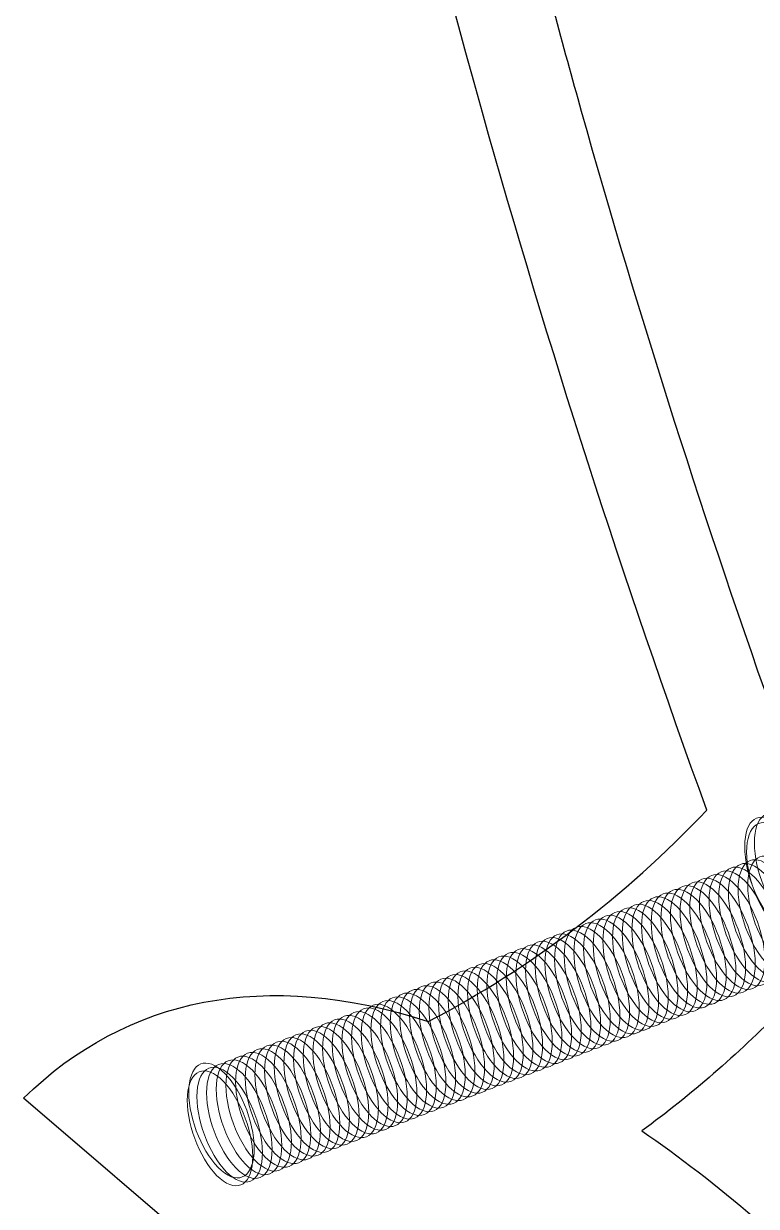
# Model space of a CAD drawing. Header units: centimetres. Extents: x -860 to -17, y -240 to 97.
# Drawn here: x -859.55 to -842.73, y -213.26 to -186.12 of the extents above; entities that cross this region are included whole.
import ezdxf

# ---------------------------------------------------------------- set-up
doc = ezdxf.new("R2010")
doc.units = ezdxf.units.CM
doc.header["$MEASUREMENT"] = 0
doc.layers.add('layer 1', color=7, linetype='Continuous')

msp = doc.modelspace()

# ---------------------------------------------------------------- linework, layer by layer
at = {"layer": 'layer 1', "color": 242}
for points, knots in [([(-836.40071, -230.60659), (-836.40071, -230.60659), (-836.40071, -230.63717), (-836.40071, -230.63717), (-836.40071, -230.63717), (-836.40071, -230.63717), (-830.21584, -235.94391), (-830.21584, -235.94391), (-830.21584, -235.94391), (-830.21584, -235.94391), (-826.95221, -238.74418), (-826.95221, -238.74418), (-826.95221, -238.74418), (-826.95221, -238.74418), (-825.97276, -239.58457), (-825.97276, -239.58457), (-825.97276, -239.58457), (-827.27327, -236.07921), (-828.82855, -232.64112), (-830.58193, -229.39833), (-830.58193, -229.39833), (-830.61187, -229.34296), (-830.64186, -229.28762), (-830.67192, -229.23236), (-830.67192, -229.23236), (-834.28962, -222.07177), (-837.60533, -214.59619), (-840.5249, -206.92924), (-840.5249, -206.92924), (-831.14673, -195.53152), (-828.14163, -174.17227), (-835.49133, -144.56993), (-835.49133, -144.56993), (-835.49133, -144.56993), (-835.4938, -144.56965), (-835.4938, -144.56965), (-835.4938, -144.56965), (-835.7046, -143.72183), (-836.1506, -142.87919), (-836.66676, -142.43632), (-836.66676, -142.43632), (-837.38612, -141.8191), (-837.96927, -142.2121), (-837.96927, -143.31412), (-837.96927, -143.31412), (-837.96927, -143.62541), (-837.92271, -143.95999), (-837.83973, -144.29375), (-837.83973, -144.29375), (-837.83973, -144.29375), (-837.84219, -144.29346), (-837.84219, -144.29346), (-837.84219, -144.29346), (-832.77418, -164.70591), (-832.96655, -180.84308), (-836.8956, -192.21944), (-836.8956, -192.21944), (-839.93889, -185.10452), (-842.21924, -177.25945), (-843.86024, -169.95551), (-843.86024, -169.95551), (-845.96319, -160.59555), (-847.2281, -151.26874), (-847.76519, -142.64582), (-847.76519, -142.64582), (-848.16028, -136.30283), (-848.16524, -130.14959), (-847.71173, -124.54243), (-847.71173, -124.54243), (-847.18059, -117.97558), (-845.98679, -111.84585), (-843.77691, -107.49786), (-843.77691, -107.49786), (-842.96623, -106.46381), (-842.11168, -105.51228), (-841.21605, -104.64325), (-841.21605, -104.64325), (-841.0487, -104.48087), (-840.88, -104.32119), (-840.70984, -104.16448), (-840.70984, -104.16448), (-840.59138, -104.05535), (-840.45049, -103.94805), (-840.35383, -103.79537), (-840.35383, -103.79537), (-840.2278, -103.59636), (-840.15489, -103.29544), (-840.15489, -102.90585), (-840.15489, -102.90585), (-840.15489, -101.80383), (-840.73804, -100.41011), (-841.4574, -99.79289), (-841.4574, -99.79289), (-841.80357, -99.49587), (-842.11818, -99.43283), (-842.35145, -99.57011), (-842.35145, -99.57011), (-842.49807, -99.65644), (-842.63683, -99.8085), (-842.76825, -99.9304), (-842.76825, -99.9304), (-842.89537, -100.04833), (-843.02174, -100.16781), (-843.14733, -100.28881), (-843.14733, -100.28881), (-847.48863, -104.47172), (-850.91291, -110.49932), (-853.13949, -118.36521), (-853.13949, -118.36521), (-855.34184, -126.14546), (-856.31334, -135.59013), (-855.96995, -146.11421), (-855.96995, -146.11421), (-855.54318, -159.19372), (-853.12147, -173.57999), (-849.01992, -188.15762), (-849.01992, -188.15762), (-847.50357, -193.54699), (-845.77736, -198.89557), (-843.86836, -204.1673), (-843.86836, -204.1673), (-845.77144, -206.17286), (-847.91381, -207.79271), (-850.26154, -209.01918), (-850.26154, -209.01918), (-853.97335, -207.81127), (-857.18302, -208.45795), (-859.54924, -210.77524), (-859.54924, -210.77524), (-859.54924, -210.77524), (-855.30616, -214.41589), (-855.30616, -214.41589), (-855.30616, -214.41589), (-855.30616, -214.41589), (-849.01336, -219.81524), (-849.01336, -219.81524), (-849.01336, -219.81524), (-849.01336, -219.81524), (-849.01336, -219.78466), (-849.01336, -219.78466), (-849.01336, -219.78466), (-849.01336, -219.78466), (-848.99281, -219.8023), (-848.99281, -219.8023), (-848.99281, -219.8023), (-847.11177, -220.11881), (-844.99448, -221.20625), (-842.75521, -223.12759), (-842.75521, -223.12759), (-840.51594, -225.04893), (-838.39865, -227.59485), (-836.51761, -230.50628), (-836.51761, -230.50628), (-836.51761, -230.50628), (-836.40071, -230.60659), (-836.40071, -230.60659)], [0, 0, 0, 0, 0.025, 0.025, 0.025, 0.025, 0.05, 0.05, 0.05, 0.05, 0.075, 0.075, 0.075, 0.075, 0.1, 0.1, 0.1, 0.1, 0.125, 0.125, 0.125, 0.125, 0.15, 0.15, 0.15, 0.15, 0.175, 0.175, 0.175, 0.175, 0.2, 0.2, 0.2, 0.2, 0.225, 0.225, 0.225, 0.225, 0.25, 0.25, 0.25, 0.25, 0.275, 0.275, 0.275, 0.275, 0.3, 0.3, 0.3, 0.3, 0.325, 0.325, 0.325, 0.325, 0.35, 0.35, 0.35, 0.35, 0.375, 0.375, 0.375, 0.375, 0.4, 0.4, 0.4, 0.4, 0.425, 0.425, 0.425, 0.425, 0.45, 0.45, 0.45, 0.45, 0.475, 0.475, 0.475, 0.475, 0.5, 0.5, 0.5, 0.5, 0.525, 0.525, 0.525, 0.525, 0.55, 0.55, 0.55, 0.55, 0.575, 0.575, 0.575, 0.575, 0.6, 0.6, 0.6, 0.6, 0.625, 0.625, 0.625, 0.625, 0.65, 0.65, 0.65, 0.65, 0.675, 0.675, 0.675, 0.675, 0.7, 0.7, 0.7, 0.7, 0.725, 0.725, 0.725, 0.725, 0.75, 0.75, 0.75, 0.75, 0.775, 0.775, 0.775, 0.775, 0.8, 0.8, 0.8, 0.8, 0.825, 0.825, 0.825, 0.825, 0.85, 0.85, 0.85, 0.85, 0.875, 0.875, 0.875, 0.875, 0.9, 0.9, 0.9, 0.9, 0.925, 0.925, 0.925, 0.925, 0.95, 0.95, 0.95, 0.95, 1, 1, 1, 1]), ([(-847.98494, -183.53772), (-847.98494, -183.53772), (-842.65533, -182.85726), (-842.65533, -182.85726), (-842.65533, -182.85726), (-841.32046, -187.04517), (-839.7816, -191.18678), (-838.01955, -195.1152), (-838.01955, -195.1152), (-839.19618, -197.82398), (-840.61026, -200.21615), (-842.23762, -202.28114), (-842.23762, -202.28114), (-843.89942, -197.61541), (-845.41052, -192.88921), (-846.74975, -188.12938), (-846.74975, -188.12938), (-847.18115, -186.59611), (-847.59296, -185.06509), (-847.98494, -183.53772)], [0, 0, 0, 0, 0.16666667, 0.16666667, 0.16666667, 0.16666667, 0.33333333, 0.33333333, 0.33333333, 0.33333333, 0.5, 0.5, 0.5, 0.5, 0.66666667, 0.66666667, 0.66666667, 0.66666667, 1, 1, 1, 1]), ([(-842.15625, -208.74853), (-840.97051, -211.82552), (-839.72409, -214.87221), (-838.42249, -217.88119), (-838.42249, -217.88119), (-839.82264, -216.27017), (-841.27378, -214.8094), (-842.761, -213.53334), (-842.761, -213.53334), (-843.64052, -212.77869), (-844.50735, -212.11071), (-845.35855, -211.52674), (-845.35855, -211.52674), (-844.23248, -210.70198), (-843.16333, -209.77605), (-842.15625, -208.74853)], [0, 0, 0, 0, 0.2, 0.2, 0.2, 0.2, 0.4, 0.4, 0.4, 0.4, 0.6, 0.6, 0.6, 0.6, 1, 1, 1, 1])]:
    msp.add_open_spline(points, degree=3, knots=knots, dxfattribs=at)
at = {"layer": 'layer 1', "color": 177, "lineweight": 20}
for points in [[(-842.02625, -204.41217), (-841.61167, -204.7679), (-841.27558, -205.57114), (-841.27558, -206.20627), (-841.27558, -206.20627), (-841.27558, -206.8414), (-841.61167, -207.0679), (-842.02625, -206.71217), (-842.02625, -206.71217), (-842.44084, -206.35645), (-842.77693, -205.55321), (-842.77693, -204.91808), (-842.77693, -204.91808), (-842.77693, -204.28295), (-842.44084, -204.05645), (-842.02625, -204.41217)], [(-842.24807, -204.4972), (-841.83349, -204.85293), (-841.4974, -205.65617), (-841.4974, -206.2913), (-841.4974, -206.2913), (-841.4974, -206.92643), (-841.83349, -207.15293), (-842.24807, -206.7972), (-842.24807, -206.7972), (-842.66266, -206.44148), (-842.99875, -205.63824), (-842.99875, -205.00311), (-842.99875, -205.00311), (-842.99875, -204.36798), (-842.66266, -204.14148), (-842.24807, -204.4972)], [(-842.203, -204.62298), (-841.78841, -204.97871), (-841.45232, -205.78194), (-841.45232, -206.41707), (-841.45232, -206.41707), (-841.45232, -207.05221), (-841.78841, -207.27871), (-842.203, -206.92298), (-842.203, -206.92298), (-842.61759, -206.56726), (-842.95367, -205.76402), (-842.95367, -205.12889), (-842.95367, -205.12889), (-842.95367, -204.49376), (-842.61759, -204.26726), (-842.203, -204.62298)], [(-842.39827, -205.47356), (-841.98369, -205.82929), (-841.6476, -206.63253), (-841.6476, -207.26766), (-841.6476, -207.26766), (-841.6476, -207.90279), (-841.98369, -208.12929), (-842.39827, -207.77356), (-842.39827, -207.77356), (-842.81286, -207.41784), (-843.14895, -206.6146), (-843.14895, -205.97947), (-843.14895, -205.97947), (-843.14895, -205.34434), (-842.81286, -205.11784), (-842.39827, -205.47356)], [(-842.17644, -205.38853), (-841.76186, -205.74426), (-841.42577, -206.5475), (-841.42577, -207.18263), (-841.42577, -207.18263), (-841.42577, -207.81776), (-841.76186, -208.04426), (-842.17644, -207.68853), (-842.17644, -207.68853), (-842.59103, -207.33281), (-842.92712, -206.52957), (-842.92712, -205.89444), (-842.92712, -205.89444), (-842.92712, -205.25931), (-842.59103, -205.03281), (-842.17644, -205.38853)], [(-843.06373, -205.72864), (-842.64915, -206.08437), (-842.31306, -206.88761), (-842.31306, -207.52274), (-842.31306, -207.52274), (-842.31306, -208.15787), (-842.64915, -208.38437), (-843.06373, -208.02864), (-843.06373, -208.02864), (-843.47832, -207.67292), (-843.81441, -206.86968), (-843.81441, -206.23455), (-843.81441, -206.23455), (-843.81441, -205.59942), (-843.47832, -205.37292), (-843.06373, -205.72864)], [(-842.84191, -205.64361), (-842.42733, -205.99934), (-842.09124, -206.80258), (-842.09124, -207.43771), (-842.09124, -207.43771), (-842.09124, -208.07284), (-842.42733, -208.29934), (-842.84191, -207.94361), (-842.84191, -207.94361), (-843.2565, -207.58789), (-843.59259, -206.78465), (-843.59259, -206.14952), (-843.59259, -206.14952), (-843.59259, -205.51439), (-843.2565, -205.28789), (-842.84191, -205.64361)], [(-842.62009, -205.55859), (-842.20551, -205.91432), (-841.86942, -206.71756), (-841.86942, -207.35269), (-841.86942, -207.35269), (-841.86942, -207.98782), (-842.20551, -208.21432), (-842.62009, -207.85859), (-842.62009, -207.85859), (-843.03468, -207.50287), (-843.37077, -206.69963), (-843.37077, -206.0645), (-843.37077, -206.0645), (-843.37077, -205.42937), (-843.03468, -205.20287), (-842.62009, -205.55859)], [(-843.7292, -205.98372), (-843.31462, -206.33945), (-842.97853, -207.14269), (-842.97853, -207.77782), (-842.97853, -207.77782), (-842.97853, -208.41295), (-843.31462, -208.63945), (-843.7292, -208.28372), (-843.7292, -208.28372), (-844.14379, -207.928), (-844.47988, -207.12476), (-844.47988, -206.48963), (-844.47988, -206.48963), (-844.47988, -205.8545), (-844.14379, -205.628), (-843.7292, -205.98372)], [(-843.50738, -205.89869), (-843.0928, -206.25442), (-842.75671, -207.05766), (-842.75671, -207.69279), (-842.75671, -207.69279), (-842.75671, -208.32792), (-843.0928, -208.55442), (-843.50738, -208.19869), (-843.50738, -208.19869), (-843.92197, -207.84297), (-844.25806, -207.03973), (-844.25806, -206.4046), (-844.25806, -206.4046), (-844.25806, -205.76947), (-843.92197, -205.54297), (-843.50738, -205.89869)], [(-843.28556, -205.81367), (-842.87098, -206.1694), (-842.53489, -206.97264), (-842.53489, -207.60777), (-842.53489, -207.60777), (-842.53489, -208.2429), (-842.87098, -208.4694), (-843.28556, -208.11367), (-843.28556, -208.11367), (-843.70015, -207.75795), (-844.03624, -206.95471), (-844.03624, -206.31958), (-844.03624, -206.31958), (-844.03624, -205.68445), (-843.70015, -205.45795), (-843.28556, -205.81367)], [(-844.61649, -206.32382), (-844.20191, -206.67955), (-843.86582, -207.48279), (-843.86582, -208.11792), (-843.86582, -208.11792), (-843.86582, -208.75305), (-844.20191, -208.97955), (-844.61649, -208.62382), (-844.61649, -208.62382), (-845.03108, -208.2681), (-845.36717, -207.46486), (-845.36717, -206.82973), (-845.36717, -206.82973), (-845.36717, -206.1946), (-845.03108, -205.9681), (-844.61649, -206.32382)], [(-844.39467, -206.2388), (-843.98009, -206.59453), (-843.644, -207.39777), (-843.644, -208.0329), (-843.644, -208.0329), (-843.644, -208.66803), (-843.98009, -208.89453), (-844.39467, -208.5388), (-844.39467, -208.5388), (-844.80926, -208.18308), (-845.14535, -207.37984), (-845.14535, -206.74471), (-845.14535, -206.74471), (-845.14535, -206.10958), (-844.80926, -205.88308), (-844.39467, -206.2388)], [(-844.17285, -206.15377), (-843.75827, -206.5095), (-843.42218, -207.31274), (-843.42218, -207.94787), (-843.42218, -207.94787), (-843.42218, -208.583), (-843.75827, -208.8095), (-844.17285, -208.45377), (-844.17285, -208.45377), (-844.58744, -208.09805), (-844.92353, -207.29481), (-844.92353, -206.65968), (-844.92353, -206.65968), (-844.92353, -206.02455), (-844.58744, -205.79805), (-844.17285, -206.15377)], [(-843.95103, -206.06874), (-843.53645, -206.42447), (-843.20036, -207.22771), (-843.20036, -207.86284), (-843.20036, -207.86284), (-843.20036, -208.49797), (-843.53645, -208.72447), (-843.95103, -208.36874), (-843.95103, -208.36874), (-844.36562, -208.01302), (-844.70171, -207.20978), (-844.70171, -206.57465), (-844.70171, -206.57465), (-844.70171, -205.93952), (-844.36562, -205.71302), (-843.95103, -206.06874)], [(-845.28196, -206.5789), (-844.86738, -206.93463), (-844.53129, -207.73787), (-844.53129, -208.373), (-844.53129, -208.373), (-844.53129, -209.00813), (-844.86738, -209.23463), (-845.28196, -208.8789), (-845.28196, -208.8789), (-845.69655, -208.52318), (-846.03264, -207.71994), (-846.03264, -207.08481), (-846.03264, -207.08481), (-846.03264, -206.44968), (-845.69655, -206.22318), (-845.28196, -206.5789)], [(-845.06014, -206.49388), (-844.64556, -206.84961), (-844.30947, -207.65285), (-844.30947, -208.28798), (-844.30947, -208.28798), (-844.30947, -208.92311), (-844.64556, -209.14961), (-845.06014, -208.79388), (-845.06014, -208.79388), (-845.47473, -208.43816), (-845.81082, -207.63492), (-845.81082, -206.99979), (-845.81082, -206.99979), (-845.81082, -206.36466), (-845.47473, -206.13816), (-845.06014, -206.49388)], [(-844.83832, -206.40885), (-844.42374, -206.76458), (-844.08765, -207.56782), (-844.08765, -208.20295), (-844.08765, -208.20295), (-844.08765, -208.83808), (-844.42374, -209.06458), (-844.83832, -208.70885), (-844.83832, -208.70885), (-845.25291, -208.35313), (-845.589, -207.54989), (-845.589, -206.91476), (-845.589, -206.91476), (-845.589, -206.27963), (-845.25291, -206.05313), (-844.83832, -206.40885)], [(-845.94743, -206.83398), (-845.53285, -207.18971), (-845.19676, -207.99295), (-845.19676, -208.62808), (-845.19676, -208.62808), (-845.19676, -209.26321), (-845.53285, -209.48971), (-845.94743, -209.13398), (-845.94743, -209.13398), (-846.36202, -208.77826), (-846.69811, -207.97502), (-846.69811, -207.33989), (-846.69811, -207.33989), (-846.69811, -206.70476), (-846.36202, -206.47826), (-845.94743, -206.83398)], [(-845.72561, -206.74895), (-845.31103, -207.10468), (-844.97494, -207.90792), (-844.97494, -208.54305), (-844.97494, -208.54305), (-844.97494, -209.17818), (-845.31103, -209.40468), (-845.72561, -209.04895), (-845.72561, -209.04895), (-846.1402, -208.69323), (-846.47629, -207.88999), (-846.47629, -207.25486), (-846.47629, -207.25486), (-846.47629, -206.61973), (-846.1402, -206.39323), (-845.72561, -206.74895)], [(-845.50379, -206.66393), (-845.08921, -207.01966), (-844.75312, -207.8229), (-844.75312, -208.45803), (-844.75312, -208.45803), (-844.75312, -209.09316), (-845.08921, -209.31966), (-845.50379, -208.96393), (-845.50379, -208.96393), (-845.91838, -208.60821), (-846.25447, -207.80497), (-846.25447, -207.16984), (-846.25447, -207.16984), (-846.25447, -206.53471), (-845.91838, -206.30821), (-845.50379, -206.66393)], [(-846.6129, -207.08906), (-846.19832, -207.44479), (-845.86223, -208.24803), (-845.86223, -208.88316), (-845.86223, -208.88316), (-845.86223, -209.51829), (-846.19832, -209.74479), (-846.6129, -209.38906), (-846.6129, -209.38906), (-847.02749, -209.03334), (-847.36358, -208.2301), (-847.36358, -207.59497), (-847.36358, -207.59497), (-847.36358, -206.95984), (-847.02749, -206.73334), (-846.6129, -207.08906)], [(-846.39108, -207.00403), (-845.9765, -207.35976), (-845.64041, -208.163), (-845.64041, -208.79813), (-845.64041, -208.79813), (-845.64041, -209.43326), (-845.9765, -209.65976), (-846.39108, -209.30403), (-846.39108, -209.30403), (-846.80567, -208.94831), (-847.14176, -208.14507), (-847.14176, -207.50994), (-847.14176, -207.50994), (-847.14176, -206.87481), (-846.80567, -206.64831), (-846.39108, -207.00403)], [(-846.16925, -206.91901), (-845.75467, -207.27474), (-845.41858, -208.07798), (-845.41858, -208.71311), (-845.41858, -208.71311), (-845.41858, -209.34824), (-845.75467, -209.57474), (-846.16925, -209.21901), (-846.16925, -209.21901), (-846.58384, -208.86329), (-846.91993, -208.06005), (-846.91993, -207.42492), (-846.91993, -207.42492), (-846.91993, -206.78979), (-846.58384, -206.56329), (-846.16925, -206.91901)], [(-847.27837, -207.34414), (-846.86379, -207.69987), (-846.5277, -208.50311), (-846.5277, -209.13824), (-846.5277, -209.13824), (-846.5277, -209.77337), (-846.86379, -209.99987), (-847.27837, -209.64414), (-847.27837, -209.64414), (-847.69296, -209.28842), (-848.02905, -208.48518), (-848.02905, -207.85005), (-848.02905, -207.85005), (-848.02905, -207.21492), (-847.69296, -206.98842), (-847.27837, -207.34414)], [(-847.05655, -207.25911), (-846.64197, -207.61484), (-846.30588, -208.41808), (-846.30588, -209.05321), (-846.30588, -209.05321), (-846.30588, -209.68834), (-846.64197, -209.91484), (-847.05655, -209.55911), (-847.05655, -209.55911), (-847.47114, -209.20339), (-847.80723, -208.40015), (-847.80723, -207.76502), (-847.80723, -207.76502), (-847.80723, -207.12989), (-847.47114, -206.90339), (-847.05655, -207.25911)], [(-846.83472, -207.17409), (-846.42014, -207.52982), (-846.08405, -208.33306), (-846.08405, -208.96819), (-846.08405, -208.96819), (-846.08405, -209.60332), (-846.42014, -209.82982), (-846.83472, -209.47409), (-846.83472, -209.47409), (-847.24931, -209.11837), (-847.5854, -208.31513), (-847.5854, -207.68), (-847.5854, -207.68), (-847.5854, -207.04487), (-847.24931, -206.81837), (-846.83472, -207.17409)], [(-848.16566, -207.68424), (-847.75108, -208.03997), (-847.41499, -208.84321), (-847.41499, -209.47834), (-847.41499, -209.47834), (-847.41499, -210.11347), (-847.75108, -210.33997), (-848.16566, -209.98424), (-848.16566, -209.98424), (-848.58025, -209.62852), (-848.91634, -208.82528), (-848.91634, -208.19015), (-848.91634, -208.19015), (-848.91634, -207.55502), (-848.58025, -207.32852), (-848.16566, -207.68424)], [(-847.94384, -207.59922), (-847.52926, -207.95495), (-847.19317, -208.75819), (-847.19317, -209.39332), (-847.19317, -209.39332), (-847.19317, -210.02845), (-847.52926, -210.25495), (-847.94384, -209.89922), (-847.94384, -209.89922), (-848.35843, -209.5435), (-848.69452, -208.74026), (-848.69452, -208.10513), (-848.69452, -208.10513), (-848.69452, -207.47), (-848.35843, -207.2435), (-847.94384, -207.59922)], [(-847.72201, -207.51419), (-847.30743, -207.86992), (-846.97134, -208.67316), (-846.97134, -209.30829), (-846.97134, -209.30829), (-846.97134, -209.94342), (-847.30743, -210.16992), (-847.72201, -209.81419), (-847.72201, -209.81419), (-848.1366, -209.45847), (-848.47269, -208.65523), (-848.47269, -208.0201), (-848.47269, -208.0201), (-848.47269, -207.38497), (-848.1366, -207.15847), (-847.72201, -207.51419)], [(-847.50019, -207.42917), (-847.08561, -207.7849), (-846.74952, -208.58814), (-846.74952, -209.22327), (-846.74952, -209.22327), (-846.74952, -209.8584), (-847.08561, -210.0849), (-847.50019, -209.72917), (-847.50019, -209.72917), (-847.91478, -209.37345), (-848.25087, -208.57021), (-848.25087, -207.93508), (-848.25087, -207.93508), (-848.25087, -207.29995), (-847.91478, -207.07345), (-847.50019, -207.42917)], [(-848.83113, -207.93932), (-848.41655, -208.29505), (-848.08046, -209.09829), (-848.08046, -209.73342), (-848.08046, -209.73342), (-848.08046, -210.36855), (-848.41655, -210.59505), (-848.83113, -210.23932), (-848.83113, -210.23932), (-849.24572, -209.8836), (-849.58181, -209.08036), (-849.58181, -208.44523), (-849.58181, -208.44523), (-849.58181, -207.8101), (-849.24572, -207.5836), (-848.83113, -207.93932)], [(-848.60931, -207.8543), (-848.19473, -208.21003), (-847.85864, -209.01327), (-847.85864, -209.6484), (-847.85864, -209.6484), (-847.85864, -210.28353), (-848.19473, -210.51003), (-848.60931, -210.1543), (-848.60931, -210.1543), (-849.0239, -209.79858), (-849.35999, -208.99534), (-849.35999, -208.36021), (-849.35999, -208.36021), (-849.35999, -207.72508), (-849.0239, -207.49858), (-848.60931, -207.8543)], [(-848.38748, -207.76927), (-847.9729, -208.125), (-847.63681, -208.92824), (-847.63681, -209.56337), (-847.63681, -209.56337), (-847.63681, -210.1985), (-847.9729, -210.425), (-848.38748, -210.06927), (-848.38748, -210.06927), (-848.80207, -209.71355), (-849.13816, -208.91031), (-849.13816, -208.27518), (-849.13816, -208.27518), (-849.13816, -207.64005), (-848.80207, -207.41355), (-848.38748, -207.76927)], [(-849.4966, -208.1944), (-849.08202, -208.55013), (-848.74593, -209.35337), (-848.74593, -209.9885), (-848.74593, -209.9885), (-848.74593, -210.62363), (-849.08202, -210.85013), (-849.4966, -210.4944), (-849.4966, -210.4944), (-849.91119, -210.13868), (-850.24728, -209.33544), (-850.24728, -208.70031), (-850.24728, -208.70031), (-850.24728, -208.06518), (-849.91119, -207.83868), (-849.4966, -208.1944)], [(-849.27477, -208.10938), (-848.86019, -208.46511), (-848.5241, -209.26835), (-848.5241, -209.90348), (-848.5241, -209.90348), (-848.5241, -210.53861), (-848.86019, -210.76511), (-849.27477, -210.40938), (-849.27477, -210.40938), (-849.68936, -210.05366), (-850.02545, -209.25042), (-850.02545, -208.61529), (-850.02545, -208.61529), (-850.02545, -207.98016), (-849.68936, -207.75366), (-849.27477, -208.10938)], [(-849.05295, -208.02435), (-848.63837, -208.38008), (-848.30228, -209.18332), (-848.30228, -209.81845), (-848.30228, -209.81845), (-848.30228, -210.45358), (-848.63837, -210.68008), (-849.05295, -210.32435), (-849.05295, -210.32435), (-849.46754, -209.96863), (-849.80363, -209.16539), (-849.80363, -208.53026), (-849.80363, -208.53026), (-849.80363, -207.89513), (-849.46754, -207.66863), (-849.05295, -208.02435)], [(-850.16207, -208.44948), (-849.74749, -208.80521), (-849.4114, -209.60845), (-849.4114, -210.24358), (-849.4114, -210.24358), (-849.4114, -210.87871), (-849.74749, -211.10521), (-850.16207, -210.74948), (-850.16207, -210.74948), (-850.57666, -210.39376), (-850.91275, -209.59052), (-850.91275, -208.95539), (-850.91275, -208.95539), (-850.91275, -208.32026), (-850.57666, -208.09376), (-850.16207, -208.44948)], [(-849.94024, -208.36445), (-849.52566, -208.72018), (-849.18957, -209.52342), (-849.18957, -210.15855), (-849.18957, -210.15855), (-849.18957, -210.79368), (-849.52566, -211.02018), (-849.94024, -210.66445), (-849.94024, -210.66445), (-850.35483, -210.30873), (-850.69092, -209.50549), (-850.69092, -208.87036), (-850.69092, -208.87036), (-850.69092, -208.23523), (-850.35483, -208.00873), (-849.94024, -208.36445)], [(-849.71842, -208.27943), (-849.30384, -208.63516), (-848.96775, -209.4384), (-848.96775, -210.07353), (-848.96775, -210.07353), (-848.96775, -210.70866), (-849.30384, -210.93516), (-849.71842, -210.57943), (-849.71842, -210.57943), (-850.13301, -210.22371), (-850.4691, -209.42047), (-850.4691, -208.78534), (-850.4691, -208.78534), (-850.4691, -208.15021), (-850.13301, -207.92371), (-849.71842, -208.27943)], [(-850.82754, -208.70456), (-850.41296, -209.06029), (-850.07687, -209.86353), (-850.07687, -210.49866), (-850.07687, -210.49866), (-850.07687, -211.13379), (-850.41296, -211.36029), (-850.82754, -211.00456), (-850.82754, -211.00456), (-851.24213, -210.64884), (-851.57822, -209.8456), (-851.57822, -209.21047), (-851.57822, -209.21047), (-851.57822, -208.57534), (-851.24213, -208.34884), (-850.82754, -208.70456)], [(-850.60571, -208.61953), (-850.19113, -208.97526), (-849.85504, -209.7785), (-849.85504, -210.41363), (-849.85504, -210.41363), (-849.85504, -211.04876), (-850.19113, -211.27526), (-850.60571, -210.91953), (-850.60571, -210.91953), (-851.0203, -210.56381), (-851.35639, -209.76057), (-851.35639, -209.12544), (-851.35639, -209.12544), (-851.35639, -208.49031), (-851.0203, -208.26381), (-850.60571, -208.61953)], [(-850.38389, -208.53451), (-849.96931, -208.89024), (-849.63322, -209.69348), (-849.63322, -210.32861), (-849.63322, -210.32861), (-849.63322, -210.96374), (-849.96931, -211.19024), (-850.38389, -210.83451), (-850.38389, -210.83451), (-850.79848, -210.47879), (-851.13457, -209.67555), (-851.13457, -209.04042), (-851.13457, -209.04042), (-851.13457, -208.40529), (-850.79848, -208.17879), (-850.38389, -208.53451)], [(-851.71483, -209.04467), (-851.30025, -209.4004), (-850.96416, -210.20364), (-850.96416, -210.83877), (-850.96416, -210.83877), (-850.96416, -211.4739), (-851.30025, -211.7004), (-851.71483, -211.34467), (-851.71483, -211.34467), (-852.12942, -210.98895), (-852.46551, -210.18571), (-852.46551, -209.55058), (-852.46551, -209.55058), (-852.46551, -208.91545), (-852.12942, -208.68895), (-851.71483, -209.04467)], [(-851.493, -208.95964), (-851.07842, -209.31537), (-850.74233, -210.11861), (-850.74233, -210.75374), (-850.74233, -210.75374), (-850.74233, -211.38887), (-851.07842, -211.61537), (-851.493, -211.25964), (-851.493, -211.25964), (-851.90759, -210.90392), (-852.24368, -210.10068), (-852.24368, -209.46555), (-852.24368, -209.46555), (-852.24368, -208.83042), (-851.90759, -208.60392), (-851.493, -208.95964)], [(-851.27118, -208.87461), (-850.8566, -209.23034), (-850.52051, -210.03358), (-850.52051, -210.66871), (-850.52051, -210.66871), (-850.52051, -211.30384), (-850.8566, -211.53034), (-851.27118, -211.17461), (-851.27118, -211.17461), (-851.68577, -210.81889), (-852.02186, -210.01565), (-852.02186, -209.38052), (-852.02186, -209.38052), (-852.02186, -208.74539), (-851.68577, -208.51889), (-851.27118, -208.87461)], [(-851.04936, -208.78959), (-850.63478, -209.14532), (-850.29869, -209.94856), (-850.29869, -210.58369), (-850.29869, -210.58369), (-850.29869, -211.21882), (-850.63478, -211.44532), (-851.04936, -211.08959), (-851.04936, -211.08959), (-851.46395, -210.73387), (-851.80004, -209.93063), (-851.80004, -209.2955), (-851.80004, -209.2955), (-851.80004, -208.66037), (-851.46395, -208.43387), (-851.04936, -208.78959)], [(-852.3803, -209.29974), (-851.96572, -209.65547), (-851.62963, -210.45871), (-851.62963, -211.09384), (-851.62963, -211.09384), (-851.62963, -211.72897), (-851.96572, -211.95547), (-852.3803, -211.59974), (-852.3803, -211.59974), (-852.79489, -211.24402), (-853.13098, -210.44078), (-853.13098, -209.80565), (-853.13098, -209.80565), (-853.13098, -209.17052), (-852.79489, -208.94402), (-852.3803, -209.29974)], [(-852.15847, -209.21472), (-851.74389, -209.57045), (-851.4078, -210.37369), (-851.4078, -211.00882), (-851.4078, -211.00882), (-851.4078, -211.64395), (-851.74389, -211.87045), (-852.15847, -211.51472), (-852.15847, -211.51472), (-852.57306, -211.159), (-852.90915, -210.35576), (-852.90915, -209.72063), (-852.90915, -209.72063), (-852.90915, -209.0855), (-852.57306, -208.859), (-852.15847, -209.21472)], [(-851.93665, -209.12969), (-851.52207, -209.48542), (-851.18598, -210.28866), (-851.18598, -210.92379), (-851.18598, -210.92379), (-851.18598, -211.55892), (-851.52207, -211.78542), (-851.93665, -211.42969), (-851.93665, -211.42969), (-852.35124, -211.07397), (-852.68733, -210.27073), (-852.68733, -209.6356), (-852.68733, -209.6356), (-852.68733, -209.00047), (-852.35124, -208.77397), (-851.93665, -209.12969)], [(-853.04576, -209.55482), (-852.63118, -209.91055), (-852.29509, -210.71379), (-852.29509, -211.34892), (-852.29509, -211.34892), (-852.29509, -211.98405), (-852.63118, -212.21055), (-853.04576, -211.85482), (-853.04576, -211.85482), (-853.46035, -211.4991), (-853.79644, -210.69586), (-853.79644, -210.06073), (-853.79644, -210.06073), (-853.79644, -209.4256), (-853.46035, -209.1991), (-853.04576, -209.55482)], [(-852.82394, -209.4698), (-852.40936, -209.82553), (-852.07327, -210.62877), (-852.07327, -211.2639), (-852.07327, -211.2639), (-852.07327, -211.89903), (-852.40936, -212.12553), (-852.82394, -211.7698), (-852.82394, -211.7698), (-853.23853, -211.41408), (-853.57462, -210.61084), (-853.57462, -209.97571), (-853.57462, -209.97571), (-853.57462, -209.34058), (-853.23853, -209.11408), (-852.82394, -209.4698)], [(-852.60212, -209.38477), (-852.18754, -209.7405), (-851.85145, -210.54374), (-851.85145, -211.17887), (-851.85145, -211.17887), (-851.85145, -211.814), (-852.18754, -212.0405), (-852.60212, -211.68477), (-852.60212, -211.68477), (-853.01671, -211.32905), (-853.3528, -210.52581), (-853.3528, -209.89068), (-853.3528, -209.89068), (-853.3528, -209.25555), (-853.01671, -209.02905), (-852.60212, -209.38477)], [(-853.71123, -209.8099), (-853.29665, -210.16563), (-852.96056, -210.96887), (-852.96056, -211.604), (-852.96056, -211.604), (-852.96056, -212.23913), (-853.29665, -212.46563), (-853.71123, -212.1099), (-853.71123, -212.1099), (-854.12582, -211.75418), (-854.46191, -210.95094), (-854.46191, -210.31581), (-854.46191, -210.31581), (-854.46191, -209.68068), (-854.12582, -209.45418), (-853.71123, -209.8099)], [(-853.48941, -209.72488), (-853.07483, -210.08061), (-852.73874, -210.88385), (-852.73874, -211.51898), (-852.73874, -211.51898), (-852.73874, -212.15411), (-853.07483, -212.38061), (-853.48941, -212.02488), (-853.48941, -212.02488), (-853.904, -211.66916), (-854.24009, -210.86592), (-854.24009, -210.23079), (-854.24009, -210.23079), (-854.24009, -209.59566), (-853.904, -209.36916), (-853.48941, -209.72488)], [(-853.26759, -209.63985), (-852.85301, -209.99558), (-852.51692, -210.79882), (-852.51692, -211.43395), (-852.51692, -211.43395), (-852.51692, -212.06908), (-852.85301, -212.29558), (-853.26759, -211.93985), (-853.26759, -211.93985), (-853.68218, -211.58413), (-854.01827, -210.78089), (-854.01827, -210.14576), (-854.01827, -210.14576), (-854.01827, -209.51063), (-853.68218, -209.28413), (-853.26759, -209.63985)], [(-854.3767, -210.06498), (-853.96212, -210.42071), (-853.62603, -211.22395), (-853.62603, -211.85908), (-853.62603, -211.85908), (-853.62603, -212.49421), (-853.96212, -212.72071), (-854.3767, -212.36498), (-854.3767, -212.36498), (-854.79129, -212.00926), (-855.12738, -211.20602), (-855.12738, -210.57089), (-855.12738, -210.57089), (-855.12738, -209.93576), (-854.79129, -209.70926), (-854.3767, -210.06498)], [(-854.15488, -209.97995), (-853.7403, -210.33568), (-853.40421, -211.13892), (-853.40421, -211.77405), (-853.40421, -211.77405), (-853.40421, -212.40918), (-853.7403, -212.63568), (-854.15488, -212.27995), (-854.15488, -212.27995), (-854.56947, -211.92423), (-854.90556, -211.12099), (-854.90556, -210.48586), (-854.90556, -210.48586), (-854.90556, -209.85073), (-854.56947, -209.62423), (-854.15488, -209.97995)], [(-853.93306, -209.89493), (-853.51848, -210.25066), (-853.18239, -211.0539), (-853.18239, -211.68903), (-853.18239, -211.68903), (-853.18239, -212.32416), (-853.51848, -212.55066), (-853.93306, -212.19493), (-853.93306, -212.19493), (-854.34765, -211.83921), (-854.68374, -211.03597), (-854.68374, -210.40084), (-854.68374, -210.40084), (-854.68374, -209.76571), (-854.34765, -209.53921), (-853.93306, -209.89493)], [(-855.04217, -210.32006), (-854.62759, -210.67579), (-854.2915, -211.47903), (-854.2915, -212.11416), (-854.2915, -212.11416), (-854.2915, -212.74929), (-854.62759, -212.97579), (-855.04217, -212.62006), (-855.04217, -212.62006), (-855.45676, -212.26434), (-855.79285, -211.4611), (-855.79285, -210.82597), (-855.79285, -210.82597), (-855.79285, -210.19084), (-855.45676, -209.96434), (-855.04217, -210.32006)], [(-855.00734, -210.13818), (-854.59275, -210.4939), (-854.25667, -211.29714), (-854.25667, -211.93227), (-854.25667, -211.93227), (-854.25667, -212.5674), (-854.59275, -212.7939), (-855.00734, -212.43818), (-855.00734, -212.43818), (-855.42193, -212.08245), (-855.75801, -211.27921), (-855.75801, -210.64408), (-855.75801, -210.64408), (-855.75801, -210.00895), (-855.42193, -209.78245), (-855.00734, -210.13818)], [(-854.82035, -210.23503), (-854.40577, -210.59076), (-854.06968, -211.394), (-854.06968, -212.02913), (-854.06968, -212.02913), (-854.06968, -212.66426), (-854.40577, -212.89076), (-854.82035, -212.53503), (-854.82035, -212.53503), (-855.23494, -212.17931), (-855.57103, -211.37607), (-855.57103, -210.74094), (-855.57103, -210.74094), (-855.57103, -210.10581), (-855.23494, -209.87931), (-854.82035, -210.23503)], [(-854.59852, -210.15001), (-854.18394, -210.50574), (-853.84785, -211.30898), (-853.84785, -211.94411), (-853.84785, -211.94411), (-853.84785, -212.57924), (-854.18394, -212.80574), (-854.59852, -212.45001), (-854.59852, -212.45001), (-855.01311, -212.09429), (-855.3492, -211.29105), (-855.3492, -210.65592), (-855.3492, -210.65592), (-855.3492, -210.02079), (-855.01311, -209.79429), (-854.59852, -210.15001)]]:
    msp.add_open_spline(points, degree=3, knots=[0, 0, 0, 0, 0.2, 0.2, 0.2, 0.2, 0.4, 0.4, 0.4, 0.4, 0.6, 0.6, 0.6, 0.6, 1, 1, 1, 1], dxfattribs=at)

doc.saveas('drawing.dxf')
